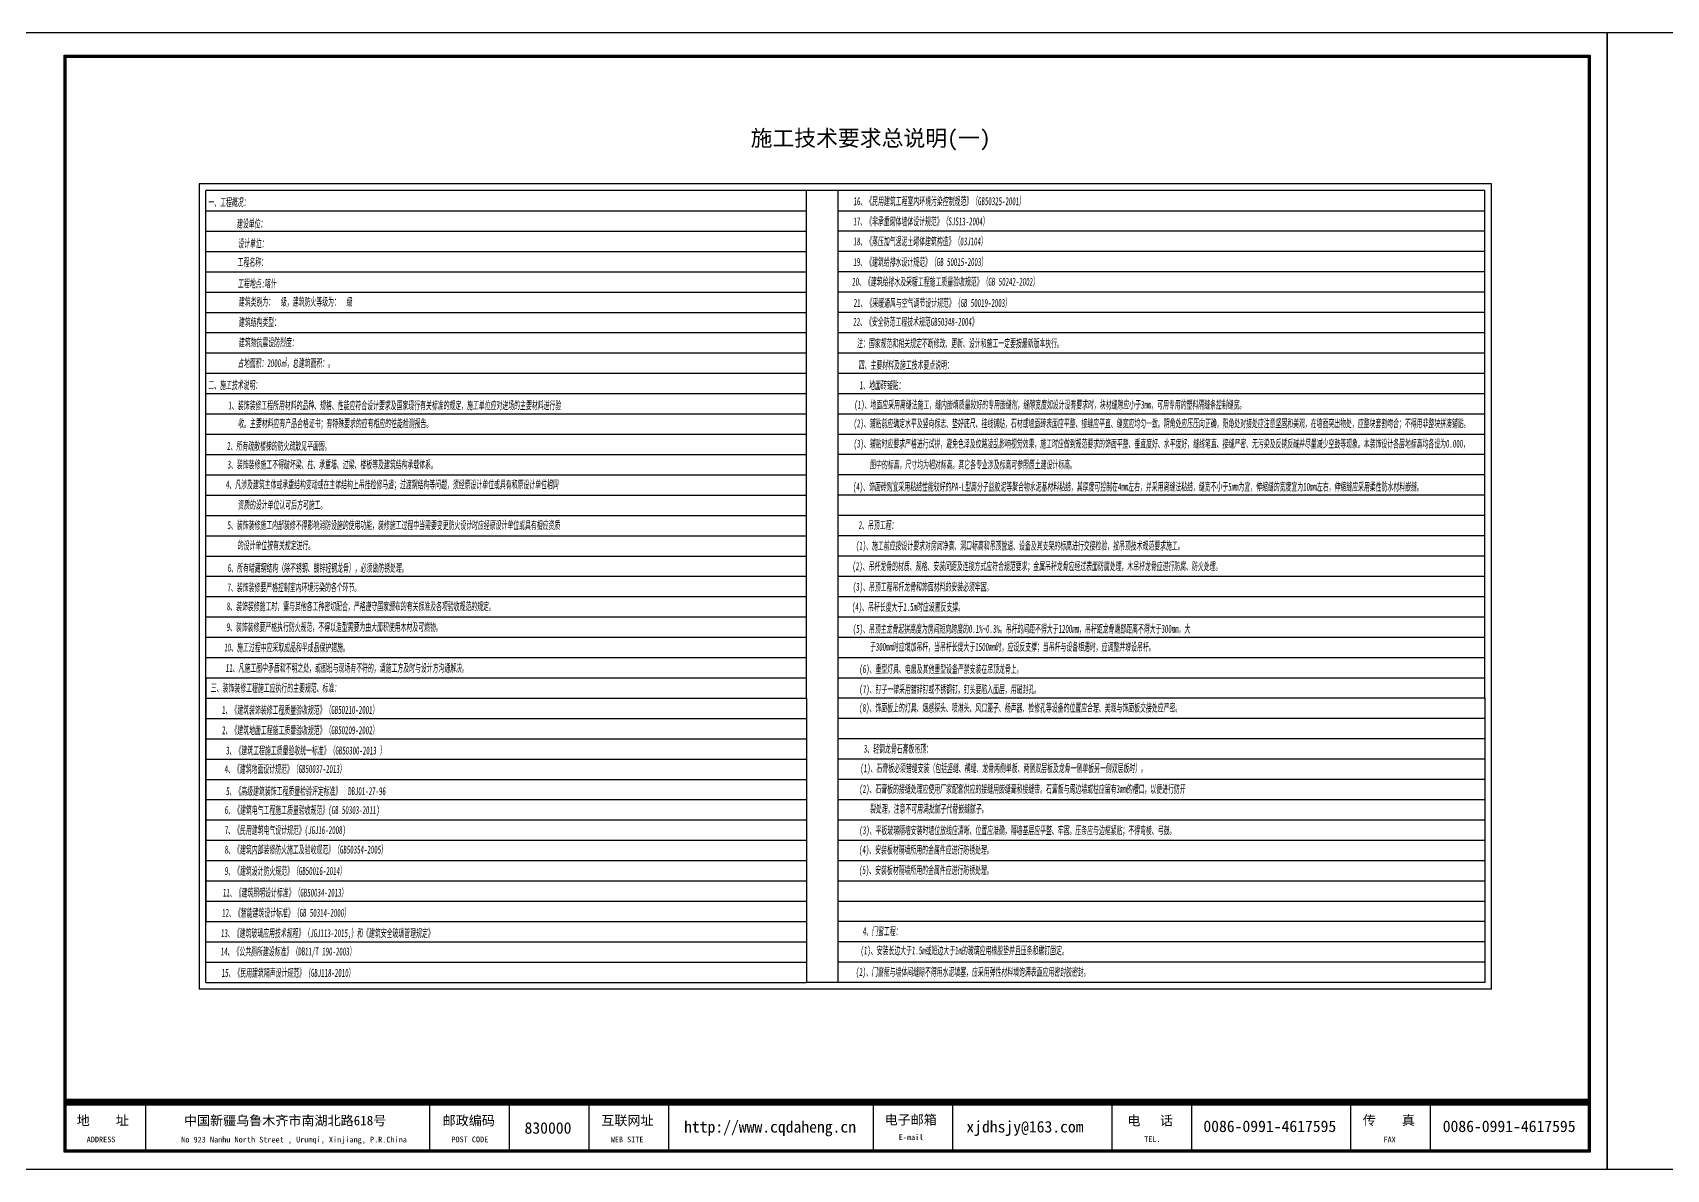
# Model space of a CAD drawing. Header units: millimetres. Extents: x -150677 to 588340, y -254013 to 149700.
# Drawn here: x 309421 to 370680, y 100520 to 143167 of the extents above; entities that cross this region are included whole.
import ezdxf

# ---------------------------------------------------------------- set-up
doc = ezdxf.new("R2010")
doc.units = ezdxf.units.MM
doc.header["$LTSCALE"] = 10
doc.header["$MEASUREMENT"] = 0
doc.layers.add('BORDER', color=7, linetype='Continuous')
doc.layers.add('文字', color=3, linetype='Continuous')
doc.styles.get("Standard").update_dxf_attribs({"font": ''})
doc.styles.add('宋体', font='')
doc.styles.get('Standard').set_extended_font_data('SimSun')
doc.styles.get('宋体').set_extended_font_data('SimSun')

msp = doc.modelspace()

# ---------------------------------------------------------------- linework, layer by layer
for p, q in [((310602.3, 103156.8), (367820.4, 103156.8)), ((310602.3, 102943.6), (367820.4, 102943.6)), ((313658.1, 101167), (313658.1, 102943.6)), ((324317.3, 101167), (324317.3, 102943.6)), ((327302, 101167), (327302, 102943.6)), ((330286.7, 101167), (330286.7, 102943.6)), ((333271.4, 101167), (333271.4, 102943.6)), ((340946.3, 101167), (340946.3, 102943.6)), ((343930.9, 101167), (343930.9, 102943.6)), ((349900.3, 101167), (349900.3, 102943.6)), ((352885, 101167), (352885, 102943.6)), ((358854.3, 101167), (358854.3, 102943.6)), ((361839, 101167), (361839, 102943.6))]:
    msp.add_line(p, q)
at = {"ltscale": 3000}
for points in [[(310602, 142317.2), (367820.1, 142317.2), (367820.1, 101167), (310602, 101167)], [(310673.1, 142246.1), (367749.1, 142246.1), (367749.1, 101238.1), (310673.1, 101238.1)]]:
    msp.add_lwpolyline(points, close=True, dxfattribs=at)
at = {"ltscale": 3000, "const_width": 71.1}
msp.add_lwpolyline([(310637.5, 142281.6), (367784.6, 142281.6), (367784.6, 101202.5), (310637.5, 101202.5)], close=True, dxfattribs=at)
at = {"const_width": 213.2}
msp.add_lwpolyline([(310602.3, 103050.2), (367820.4, 103050.2)], dxfattribs=at)
at = {"layer": 'BORDER'}
for points in [[(308158.3, 100520.1), (308158.3, 143167), (368467, 143167), (368467, 100520.1)], [(368467, 100520.1), (368467, 143167), (428775.8, 143167), (428775.8, 100520.1)]]:
    msp.add_lwpolyline(points, close=True, dxfattribs=at)
at = {"layer": '文字'}
for p, q in [((364123.9, 137493.4), (315664, 137493.4)), ((363873.9, 137243.4), (315914, 137243.4)), ((338444, 118199.3), (338444, 137243.4)), ((339613.7, 137243.4), (339610.6, 107535.2)), ((363873.9, 118205.4), (363873.9, 137243.4)), ((364123.9, 107285.3), (364123.9, 137493.4)), ((315914, 136481.7), (338444, 136481.7)), ((339612.3, 136487.7), (363873.9, 136487.7)), ((315914, 135719.9), (338444, 135719.9)), ((339612.3, 135725.9), (363873.9, 135725.9)), ((315914, 134958.2), (338444, 134958.2)), ((339612.3, 134964.1), (363873.9, 134964.1)), ((315914, 134196.4), (338444, 134196.4)), ((339612.3, 134202.4), (363873.9, 134202.4)), ((315914, 133434.6), (338444, 133434.6)), ((339612.3, 133440.6), (363873.9, 133440.6)), ((315914, 132672.9), (338444, 132672.9)), ((339612.3, 132678.8), (363873.9, 132678.8)), ((315914, 131911.1), (338444, 131911.1)), ((339612.3, 131917.1), (363873.9, 131917.1)), ((315914, 131149.3), (338444, 131149.3)), ((339612.3, 131155.3), (363873.9, 131155.3)), ((315914, 130387.6), (338444, 130387.6)), ((339612.3, 130393.5), (363873.9, 130393.5)), ((315914, 129625.8), (338444, 129625.8)), ((339612.3, 129631.8), (363873.9, 129631.8)), ((315914, 128864), (338444, 128864)), ((339612.3, 128870), (363873.9, 128870)), ((315914, 128102.3), (338444, 128102.3)), ((339612.3, 128108.2), (363873.9, 128108.2)), ((315914, 127340.5), (338444, 127340.5)), ((339612.3, 127346.5), (363873.9, 127346.5)), ((315914, 126578.7), (338444, 126578.7)), ((339612.3, 126584.7), (363873.9, 126584.7)), ((315914, 125817), (338444, 125817)), ((339612.3, 125822.9), (363873.9, 125823.2)), ((339612.3, 125822.9), (363873.9, 125822.9)), ((315914, 125055.2), (338444, 125055.2)), ((339612.3, 125061.2), (363873.9, 125061.2)), ((315914, 124293.4), (338444, 124293.4)), ((339612.3, 124299.4), (363873.9, 124299.4)), ((315914, 123531.7), (338444, 123531.7)), ((339612.3, 123537.6), (363873.9, 123537.6)), ((315914, 122769.9), (338444, 122769.9)), ((339612.3, 122775.9), (363873.9, 122775.9)), ((315914, 122008.1), (338444, 122008.1)), ((339612.3, 122014.1), (363873.9, 122014.1)), ((315914, 121246.4), (338444, 121246.4)), ((339612.3, 121252.4), (363873.9, 121252.4)), ((315914, 120484.6), (338444, 120484.6)), ((339612.3, 120490.6), (363873.9, 120490.6)), ((315914, 119722.8), (338444, 119722.8)), ((339612.3, 119728.8), (363873.9, 119728.8)), ((315914, 118961.1), (338444, 118961.1)), ((339612.3, 118967.1), (363873.9, 118967.1)), ((315914, 118199.3), (338444, 118199.3)), ((315914, 118199.3), (338444, 118199.3)), ((338444, 118199.3), (338444, 107535.2)), ((339612.3, 118205.3), (363873.9, 118205.4)), ((315914, 117437.6), (338444, 117437.6)), ((339612.3, 117443.5), (363873.9, 117443.5)), ((315914, 116675.8), (338444, 116675.8)), ((339612.3, 116681.8), (363873.9, 116681.8)), ((315914, 115914), (338444, 115914)), ((339612.3, 115920), (363873.9, 115920)), ((315914, 115152.3), (338444, 115152.3)), ((339612.3, 115158.2), (363873.9, 115158.2)), ((315914, 114390.5), (338444, 114390.5)), ((339612.3, 114396.5), (363873.9, 114396.5)), ((315914, 113628.7), (338444, 113628.7)), ((339612.3, 113634.7), (363873.9, 113634.7)), ((315914, 112867), (338444, 112867)), ((339612.3, 112872.9), (363873.9, 112872.9)), ((315914, 112105.2), (338444, 112105.2)), ((339612.3, 112111.2), (363873.9, 112111.2)), ((315914, 111343.4), (338444, 111343.4)), ((339612.1, 111349.4), (363873.7, 111349.4)), ((315914, 110581.7), (338444, 110581.7)), ((339612.1, 110587.6), (363873.7, 110587.6)), ((315914, 109819.9), (338444, 109819.9)), ((339612.1, 109825.9), (363873.7, 109825.9)), ((315914, 109058.1), (338444, 109058.1)), ((339611.9, 109064.1), (363873.5, 109064.1)), ((315914, 108296.4), (338444, 108296.4)), ((339611.7, 108302.3), (363873.3, 108302.3)), ((364123.9, 107285.3), (315664, 107285.2)), ((315914, 107535.2), (338444, 107535.2)), ((363873.9, 107535.3), (338444, 107535.2))]:
    msp.add_line(p, q, dxfattribs=at)
at = {"layer": '文字', "color": 7}
for p, q in [((315664, 137493.4), (315664, 107285.2)), ((315914, 107535.2), (315914, 137243.4)), ((315914, 118961.1), (315914, 109820.2)), ((363873.9, 118205.4), (363873.9, 107535.4))]:
    msp.add_line(p, q, dxfattribs=at)

# ---------------------------------------------------------------- texts
at = {"style": '宋体'}
for s, height, p in [('地    址', 358.98, (311071.7, 102176.7)), ('中国新疆乌鲁木齐市南湖北路618号', 358.981, (315093.1, 102171.9)), ('邮政编码', 358.98, (324792, 102170.6)), ('互联网址', 358.98, (330744.2, 102176.7)), ('http://www.cqdaheng.cn', 430.777, (333848.6, 101901)), ('电子邮箱', 358.98, (341366.7, 102202)), ('xjdhsjy@163.com', 430.777, (344432.2, 101903.1)), ('电   话', 358.98, (350469.6, 102169.5)), ('0086-0991-4617595', 430.777, (353320.8, 101920.4)), ('传    真', 358.98, (359297.4, 102181.2)), ('0086-0991-4617595', 430.777, (362295.6, 101919.8)), ('ADDRESS', 215.39, (311446.7, 101533.7)), ('No 923 Nanhu North Street , Urumqi, Xinjiang, P.R.China', 215.388, (314991.5, 101528.4)), ('POST CODE', 215.39, (325120.7, 101536.1)), ('830000', 430.78, (327865.7, 101857.3)), ('WEB SITE', 215.39, (331096.3, 101533.8)), ('E-mail', 215.39, (341896.3, 101617.5)), ('TEL.', 215.39, (351100.4, 101546.3)), ('FAX', 213.19, (360076.4, 101528.3))]:
    msp.add_text(s, height=height, dxfattribs=at).set_placement(p)
at = {"layer": '文字'}
msp.add_text('施工技术要求总说明(一)', height=600, dxfattribs=at).set_placement((336344, 138910.3))
at = {"layer": '文字', "color": 7, "oblique": 3, "width": 0.525}
for s, p in [('一、工程概况：', (316002.5, 136651.6)), ('    16、《民用建筑工程室内环境污染控制规范》（GB50325-2001）', (339681.8, 136693.2)), ('    17、《非承重砌体墙体设计规范》（SJS13-2004）', (339676.6, 135936.5)), ('    18、《蒸压加气混泥土砌体建筑构造》（03J104）', (339679.4, 135186.3)), ('    19、《建筑给排水设计规范》（GB 50015-2003）', (339677.8, 134413.6)), ('    20、《建筑给排水及采暖工程施工质量验收规范》（GB 50242-2002）', (339629.8, 133674)), ('    21、《采暖通风与空气调节设计规范》（GB 50019-2003）', (339687.3, 132878)), ('22、《安全防范工程技术规范GB50348-2004》', (340185, 132168.7)), ('    注：国家规范和相关规定不断修改、更新、设计和施工一定要按最新版本执行。', (339815.9, 131362)), ('四、主要材料及施工技术要点说明：', (340389, 130551.5)), ('二、施工技术说明：', (316002.5, 129795.7)), ('    1、地面砖铺贴：', (339917, 129789.7)), ('    1、装饰装修工程所用材料的品种、规格、性能应符合设计要求及国家现行有关标准的规定，施工单位应对进场的主要材料进行验', (316242.1, 129033.9)), ('    (1)、地面应采用离缝法施工，缝内嵌填质量较好的专用嵌缝剂，缝隙宽度如设计没有要求时，块材缝隙应小于3mm，可用专用的塑料隔缝条控制缝宽。', (339710.2, 129059.1)), ('收。主要材料应有产品合格证书；有特殊要求的应有相应的性能检测报告。', (317121.7, 128357.4)), ('    (2)、铺贴前应确定水平及竖向标志、垫好底尺、挂线铺贴，石材或墙面砖表面应平整、接缝应平直、缝宽应均匀一致。阴角处应压压向正确，阳角处对接处应注意坚固和美观，在墙面突出物处，应整块套割吻合；不得用非整块拼凑铺贴。', (339681.5, 128358.4)), ('    2、所有疏散楼梯的防火疏散见平面图。', (316192.9, 127510.4)), ('    (3)、铺贴时应要求严格进行试拼，避免色泽及纹路凌乱影响视觉效果，施工时应做到规范要求的饰面平整、垂直度好、水平度好，缝线笔直、接缝严密、无污染及反锈反碱并尽量减少空鼓等现象。本装饰设计各层地标高均各设为0.000，', (339683.6, 127596.7)), ('3、装饰装修施工不得破坏梁、柱、承重墙、过梁、楼板等及建筑结构承载体系。', (316722.7, 126813.2)), ('图中的标高，尺寸均为相对标高。其它各专业涉及标高可参照原土建设计标高。', (340817.6, 126812)), ('    4、凡涉及建筑主体或承重结构变动或在主体结构上吊挂检修马道；过渡钢结构等问题，须经原设计单位或具有和原设计单位相同', (316147.1, 126063.6)), ('    (4)、饰面砖则宜采用粘结性能较好的PA-L型高分子益胶泥等聚合物水泥基材料粘结，其厚度可控制在4mm左右，并采用离缝法粘结，缝宽不小于5mm为宜，伸缩缝的宽度宜为10mm左右，伸缩缝应采用柔性防水材料嵌缝。', (339655.8, 125980.6)), ('资质的设计单位认可后方可施工。', (317120.2, 125301.8)), ('5、装饰装修施工内部装修不得影响消防设施的使用功能，装修施工过程中当需要变更防火设计时应经原设计单位或具有相应资质', (316721.4, 124540.1)), ('  2、吊顶工程：', (340130.8, 124541.3)), ('的设计单位按有关规定进行。', (317103.5, 123778.3)), ('(1)、施工前应按设计要求对房间净高、洞口标高和吊顶管道、设备及其支架的标高进行交接检验，按吊顶技术规范要求施工。', (340282.3, 123769.4)), ('6、所有暗藏钢结构（除不锈钢、镀锌轻钢龙骨），必须做防锈处理。', (316731.7, 122933.8)), ('    (2)、吊杆龙骨的材质、规格、安装间距及连接方式应符合规范要求；金属吊杆龙骨应经过表面防腐处理，木吊杆龙骨应进行防腐、防火处理。', (339639.7, 122999.2)), ('7、装饰装修要严格控制室内环境污染的各个环节。', (316720.3, 122204.1)), ('    (3)、吊顶工程吊杆龙骨和饰面材料的安装必须牢固。', (339652.6, 122226.5)), ('    8、装饰装修施工时，需与其他各工种密切配合，严格遵守国家颁布的有关标准及各项验收规范的规定。', (316179.4, 121493.2)), ('    (4)、吊杆长度大于1.5m时应设置反支撑。', (339618.5, 121470.9)), ('    9、装饰装修要严格执行防火规范，不得以造型需要为由大面积使用木材及可燃物。', (316172.5, 120715.9)), ('    (5)、吊顶主龙骨起拱高度为房间短向跨度的0.1%%%~0.3%%%。吊杆的间距不得大于1200mm，吊杆距龙骨端部距离不得大于300mm，大', (339652.6, 120648.5)), (' 10、施工过程中应采取成品和半成品保护措施。', (316474, 119953.1)), ('于300mm时应增加吊杆，当吊杆长度大于1500mm时，应设反支撑；当吊杆与设备相遇时，应调整并增设吊杆。', (340808.5, 119974)), (' 11、凡施工图中矛盾和不明之处，或图纸与现场有不符的，请施工方及时与设计方沟通解决。', (316529.7, 119182.3)), ('    (6)、重型灯具、电扇及其他重型设备严禁安装在吊顶龙骨上。', (339898.1, 119142.9)), ('三、装饰装修工程施工应执行的主要规范、标准：', (316093.9, 118432.8)), ('    (7)、钉子一律采用镀锌钉或不锈钢钉，钉头要陷入面层，用磁封孔。', (339898.1, 118381.1)), ('    1、《建筑装饰装修工程质量验收规范》（GB50210-2001）', (316002.5, 117607.4)), ('    (8)、饰面板上的灯具、烟感探头、喷淋头、风口篦子、杨声器、检修孔等设备的位置应合理、美观与饰面板交接处应严密。', (339893.7, 117687.9)), ('    2、《建筑地面工程施工质量验收规范》（GB50209-2002）', (316002.5, 116845.7)), ('3、《建筑工程施工质量验收统一标准》（GB50300-2013 ）', (316669.7, 116083.9)), ('    3、轻钢龙骨石膏板吊顶：', (340067.2, 116150.5)), ('    4、《建筑地面设计规范》（GB50037-2013）', (316097.6, 115391.9)), ('    (1)、石膏板必须错缝安装（包括竖缝、横缝、龙骨两侧单板、两侧双层板及龙骨一侧单板另一侧双层板时）。', (339934.2, 115420.5)), ('5、《高级建筑装饰工程质量检验评定标准》  DBJ01-27-96', (316667.7, 114560.4)), ('    (2)、石膏板的接缝处理应使用厂家配套供应的接缝用嵌缝膏和接缝带。石膏板与周边墙或柱应留有3mm的槽口，以便进行防开', (339896.2, 114641.3)), ('    6、《建筑电气工程施工质量验收规范》(GB 50303-2011)', (316107, 113851.3)), ('裂处理，注意不可用满批腻子代替嵌缝腻子。', (340814.6, 113898.6)), ('    7、《民用建筑电气设计规范》(JGJ16-2008)', (316105.4, 113100.3)), ('    (3)、平板玻璃隔墙安装时墙位放线应清晰、位置应准确，隔墙基层应平整、牢固。压条应与边框紧贴；不得弯棱、弓鼓。', (339897.3, 113090.9)), ('    8、《建筑内部装修防火施工及验收规范》（GB50354-2005）', (316102.9, 112366.8)), ('    (4)、安装板材隔墙所用的金属件应进行防锈处理。', (339884.6, 112360.2)), ('    9、《建筑设计防火规范》（GB50016-2014）', (316105.1, 111565.6)), ('    (5)、安装板材隔墙所用的金属件应进行防锈处理。', (339884.6, 111598.5)), ('    11、《建筑照明设计标准》（GB50034-2013）', (316033.9, 110751.6)), ('    12、《智能建筑设计标准》（GB 50314-2000）', (316004.2, 109995.8)), ('    13、《建筑玻璃应用技术规程》（JGJ113-2015,）和《建筑安全玻璃管理规定》', (315962.3, 109233.7)), ('    4、门窗工程：', (340029.4, 109303.4)), ('    14、《公共厕所建设标准》（DB11/T 190-2003）', (315953.1, 108544.4)), ('    (1)、安装长边大于1.5m或短边大于1m的玻璃应用橡胶垫并且压条和螺钉固定。', (339942.9, 108581.9)), ('    15、《民用建筑隔声设计规范》（GBJ118-2010）', (315986.8, 107742.2)), ('    (2)、门窗框与墙体间缝隙不得用水泥填塞，应采用弹性材料填饱满表面应用密封胶密封。', (339766.8, 107775))]:
    msp.add_text(s, height=300, dxfattribs=at).set_placement(p)
at = {"layer": '文字', "color": 1, "oblique": 3, "width": 0.525}
for s, p in [('    建设单位：', (316561.4, 135851.2)), ('设计单位：', (317121.3, 135107.5)), ('工程名称：', (317098.8, 134407.4)), ('工程地点:喀什', (317114.2, 133604.5)), ('建筑类别为：  级，建筑防火等级为：  级', (317145.6, 132920.2)), ('建筑结构类型：', (317145.6, 132158.4)), ('建筑物抗震设防烈度：', (317145.6, 131396.6)), ('占地面积：2000㎡，总建筑面积：。', (317113.9, 130620.4))]:
    msp.add_text(s, height=300, dxfattribs=at).set_placement(p)

doc.saveas('drawing.dxf')
